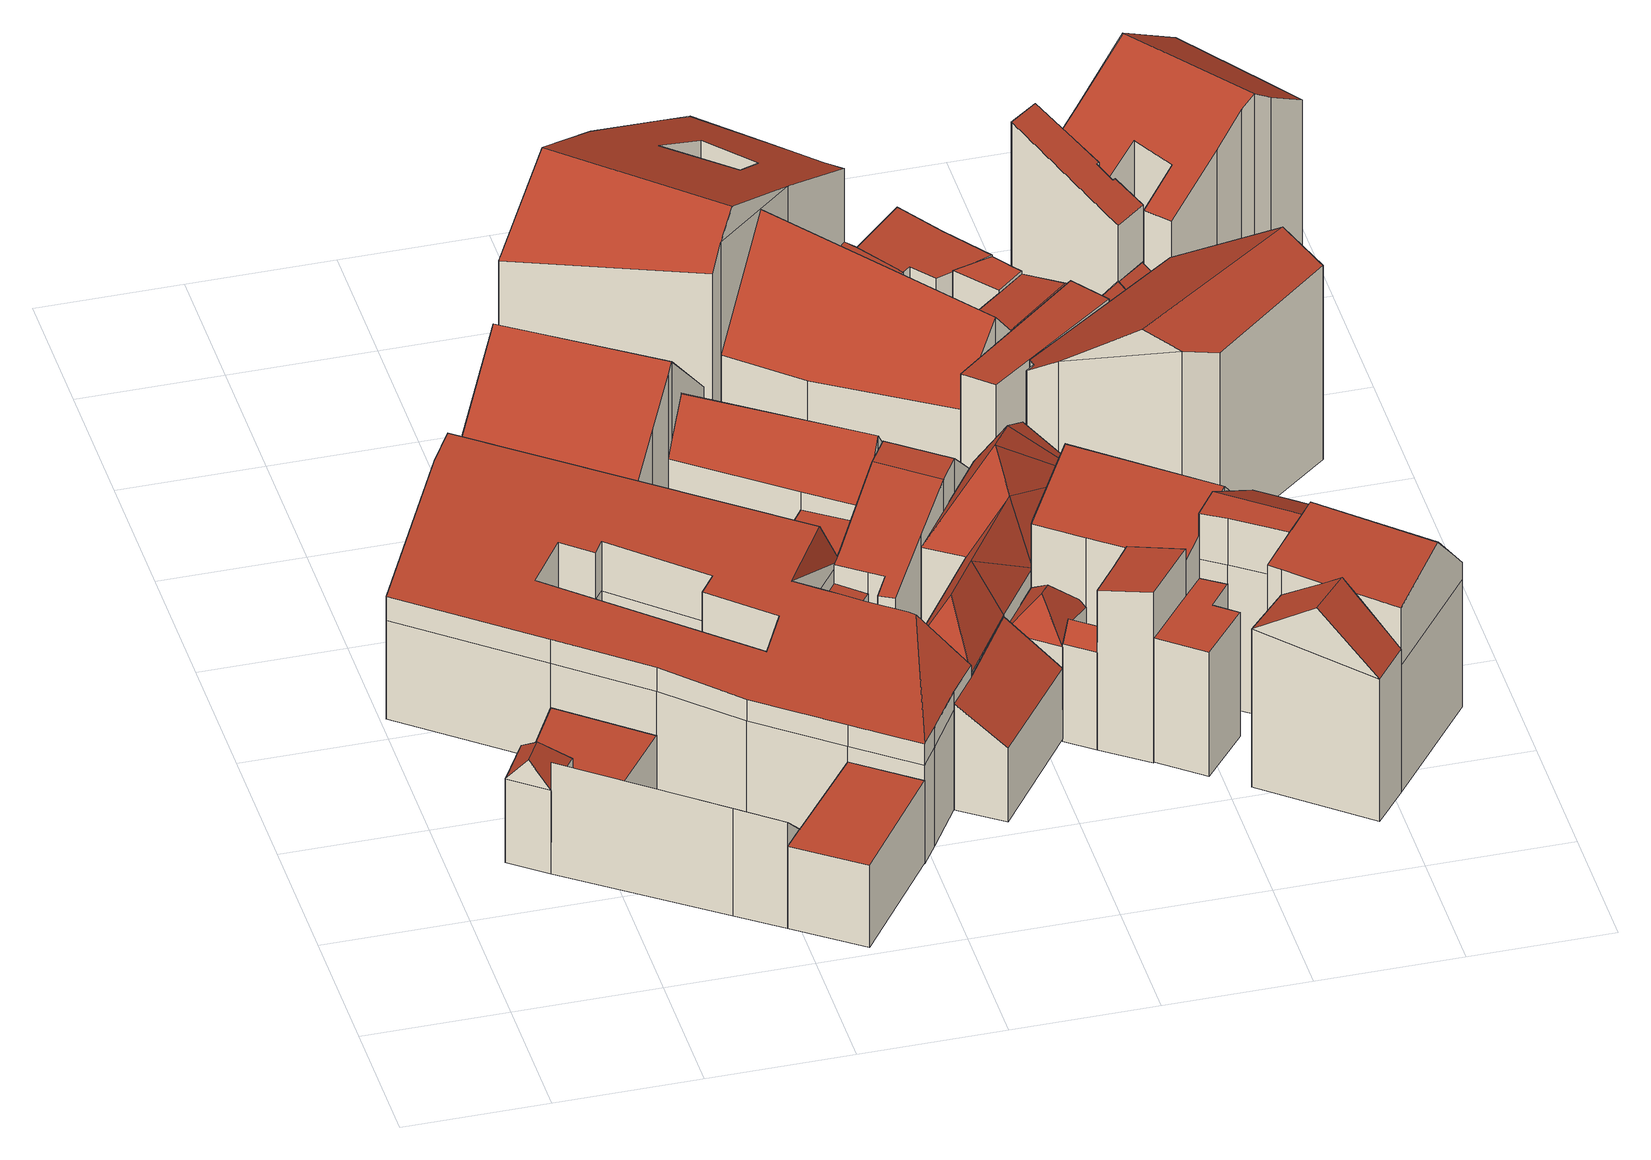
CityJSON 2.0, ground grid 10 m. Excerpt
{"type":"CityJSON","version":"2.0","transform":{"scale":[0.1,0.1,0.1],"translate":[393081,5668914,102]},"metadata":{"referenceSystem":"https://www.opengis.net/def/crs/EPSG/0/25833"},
"CityObjects":{
"building1":{"type":"Building","attributes":{"Gemeindeschluessel":14627140,"Geometrietyp2DReferenz":"3000","function":"31001_9998","roofType":"9999"},"children":["building1-1","building1-2","building1-3","building1-4"]},
"building1-1":{"type":"BuildingPart","attributes":{"Dachtyp_tdc":"tdcPolyFlatRoof","Dachneigung":0,"QualitaetDacherkennung":24,"Geometrietyp2DReferenz":"3000","roofType":"1000","measuredHeight":6.53},"parents":["building1"],"geometry":[{"type":"MultiSurface","lod":"2","boundaries":[[[0,1,2,3]],[[1,4,5,2]],[[6,7,8,9,10]],[[7,0,3,8]],[[7,6,11,4,1,0]],[[3,2,5,9,8]],[[10,11,6]],[[9,5,4,11,10]]],"semantics":{"surfaces":[{"type":"WallSurface"},{"type":"RoofSurface"},{"type":"GroundSurface"},{"type":"ClosureSurface"}],"values":[0,0,0,0,1,2,0,3]}}]},
"building1-2":{"type":"BuildingPart","attributes":{"Dachtyp_tdc":"tdcPolyFlatRoof","Dachneigung":44.22,"QualitaetDacherkennung":60,"Geometrietyp2DReferenz":"3000","roofType":"2100","measuredHeight":8.88},"parents":["building1"],"geometry":[{"type":"MultiSurface","lod":"2","boundaries":[[[12,13,14,5,4]],[[13,15,16,17,14]],[[18,10,9,19]],[[10,18,20,15,13,12,11]],[[5,14,17,19,9]],[[20,16,15]],[[18,19,17,16,20]],[[4,11,12]],[[5,9,10,11,4]]],"semantics":{"surfaces":[{"type":"WallSurface"},{"type":"RoofSurface"},{"type":"GroundSurface"},{"type":"ClosureSurface"}],"values":[0,0,0,1,2,0,3,0,3]}}]},
"building1-3":{"type":"BuildingPart","attributes":{"Dachtyp_tdc":"tdcPolyFlatRoof","Dachneigung":0,"QualitaetDacherkennung":40,"Geometrietyp2DReferenz":"3000","roofType":"1000","measuredHeight":4.28},"parents":["building1"],"geometry":[{"type":"MultiSurface","lod":"2","boundaries":[[[21,22,23,24]],[[22,25,26,23]],[[27,28,29,30]],[[28,21,24,29]],[[28,27,25,22,21]],[[24,23,26,30,29]],[[30,26,25,27]]],"semantics":{"surfaces":[{"type":"WallSurface"},{"type":"RoofSurface"},{"type":"GroundSurface"},{"type":"ClosureSurface"}],"values":[0,0,0,0,1,2,3]}}]},
"building1-4":{"type":"BuildingPart","attributes":{"Dachtyp_tdc":"tdcFreeFormRoof","Dachneigung":50.44,"QualitaetDacherkennung":9,"Geometrietyp2DReferenz":"3000","roofType":"5000","measuredHeight":8.66},"parents":["building1"],"geometry":[{"type":"MultiSurface","lod":"2","boundaries":[[[16,31,32,17]],[[31,33,27,30,32]],[[34,35,18,19,26,25]],[[33,31,36,37]],[[36,16,20,35,34,37]],[[37,34,33]],[[16,36,31]],[[19,17,32,30,26]],[[20,18,35]],[[17,19,18,20,16]],[[25,27,33,34]],[[25,26,30,27]]],"semantics":{"surfaces":[{"type":"WallSurface"},{"type":"RoofSurface"},{"type":"GroundSurface"},{"type":"ClosureSurface"}],"values":[0,0,0,1,1,1,0,2,0,3,0,3]}}]},
"building2":{"type":"Building","attributes":{"Dachtyp_tdc":"tdcFreeFormRoof","Gemeindeschluessel":14627140,"Dachneigung":13.79,"QualitaetDacherkennung":14,"Geometrietyp2DReferenz":"3000","function":"31001_9998","roofType":"5000","measuredHeight":13.06},"geometry":[{"type":"MultiSurface","lod":"2","boundaries":[[[38,39,40,41]],[[39,42,43,40]],[[42,44,45,43]],[[44,46,47,45]],[[46,48,49,47]],[[48,50,51,49]],[[50,52,53,51]],[[52,38,41,53]],[[54,55,56,57]],[[55,58,59,56]],[[58,60,61,59]],[[60,62,63,61]],[[62,64,65,63]],[[64,66,67,65]],[[66,68,69,67]],[[68,70,71,69]],[[70,72,73,71]],[[72,74,75,73]],[[74,76,77,75]],[[76,78,79,77]],[[78,80,81,79]],[[80,82,83,81]],[[82,84,85,83]],[[84,86,87,85]],[[86,88,89,87]],[[88,54,57,89]],[[90,91,92,93,94]],[[95,88,96,97,98,99]],[[100,101,92,91,102,103,104,105,95,99,106,107,108,109],[110,111,112,113,114,115,116,117]],[[105,88,95]],[[98,106,99]],[[74,109,108,76]],[[72,100,109,74]],[[76,108,107,78]],[[78,107,106,80]],[[80,106,98,82]],[[88,105,54]],[[38,110,117,39]],[[39,117,116,42]],[[42,116,115,44]],[[44,115,114,46]],[[46,114,113,48]],[[48,113,112,50]],[[50,112,111,52]],[[52,111,110,38]],[[54,105,104,55]],[[55,104,103,58]],[[58,103,102,60]],[[60,102,91,90,62]],[[70,101,100,72]],[[68,92,101,70]],[[84,97,96,86]],[[82,98,97,84]],[[86,96,88]],[[62,90,94,64]],[[64,94,93,66]],[[66,93,92,68]],[[57,56,59,61,63,65,67,69,71,73,75,77,79,81,83,85,87,89],[41,40,43,45,47,49,51,53]]],"semantics":{"surfaces":[{"type":"WallSurface"},{"type":"RoofSurface"},{"type":"GroundSurface"}],"values":[0,0,0,0,0,0,0,0,0,0,0,0,0,0,0,0,0,0,0,0,0,0,0,0,0,0,1,1,1,1,1,0,0,0,0,0,0,0,0,0,0,0,0,0,0,0,0,0,0,0,0,0,0,0,0,0,0,2]}}]},
"building3":{"type":"Building","attributes":{"Dachtyp_tdc":"tdcPolyFlatRoof","Gemeindeschluessel":14627140,"Dachneigung":28.48,"QualitaetDacherkennung":25,"Geometrietyp2DReferenz":"3000","function":"31001_9998","roofType":"2100","measuredHeight":8.37},"geometry":[{"type":"MultiSurface","lod":"2","boundaries":[[[118,119,120,85]],[[119,121,122,120]],[[121,123,124,122]],[[123,125,87,124]],[[125,118,85,87]],[[125,123,121,119,118]],[[85,120,122,124,87]]],"semantics":{"surfaces":[{"type":"WallSurface"},{"type":"RoofSurface"},{"type":"GroundSurface"}],"values":[0,0,0,0,0,1,2]}}]},
"building4":{"type":"Building","attributes":{"Gemeindeschluessel":14627140,"Geometrietyp2DReferenz":"3000","function":"31001_9998","roofType":"9999"},"children":["building4-1","building4-2","building4-3"]},
"building4-1":{"type":"BuildingPart","attributes":{"Dachtyp_tdc":"tdcPolyFlatRoof","Dachneigung":0,"QualitaetDacherkennung":53,"Geometrietyp2DReferenz":"3000","roofType":"1000","measuredHeight":7.14},"parents":["building4"],"geometry":[{"type":"MultiSurface","lod":"2","boundaries":[[[126,127,128,129]],[[127,130,131,128]],[[130,132,133,131]],[[132,134,135,133]],[[134,132,130,127,126]],[[129,128,131,133,135]],[[129,135,134,126]]],"semantics":{"surfaces":[{"type":"WallSurface"},{"type":"RoofSurface"},{"type":"GroundSurface"},{"type":"ClosureSurface"}],"values":[0,0,0,0,1,2,3]}}]},
"building4-2":{"type":"BuildingPart","attributes":{"Dachtyp_tdc":"tdcGableRoof","Dachneigung":45.82,"QualitaetDacherkennung":54,"Geometrietyp2DReferenz":"3000","roofType":"3100","measuredHeight":15.98},"parents":["building4"],"geometry":[{"type":"MultiSurface","lod":"2","boundaries":[[[136,137,138,139,140]],[[137,141,142,138]],[[141,143,144,142]],[[143,145,146,144]],[[145,147,148,146]],[[147,149,150,151,148]],[[145,143,141,137,136,152]],[[152,149,147,145]],[[153,139,138,142,144,146,148,151,154]],[[136,140,155,152]],[[140,139,153,155]],[[155,156,150,149,152]],[[153,154,156,155]],[[154,151,150,156]]],"semantics":{"surfaces":[{"type":"WallSurface"},{"type":"RoofSurface"},{"type":"GroundSurface"},{"type":"ClosureSurface"}],"values":[0,0,0,0,0,0,1,1,2,0,3,0,3,3]}}]},
"building4-3":{"type":"BuildingPart","attributes":{"Dachtyp_tdc":"tdcGableRoof","Dachneigung":53.23,"QualitaetDacherkennung":76,"Geometrietyp2DReferenz":"3000","roofType":"3100","measuredHeight":12.23},"parents":["building4"],"geometry":[{"type":"MultiSurface","lod":"2","boundaries":[[[150,157,158,151]],[[157,159,160,158]],[[159,161,162,160]],[[161,163,126,129,162]],[[164,140,139,135,134]],[[161,159,157,150,156]],[[156,155,140,164,163,161]],[[139,153,154,151,158,160,162,129,135]],[[153,139,140,155]],[[154,153,155,156]],[[154,156,150,151]],[[134,126,163,164]],[[134,135,129,126]]],"semantics":{"surfaces":[{"type":"WallSurface"},{"type":"RoofSurface"},{"type":"GroundSurface"},{"type":"ClosureSurface"}],"values":[0,0,0,0,0,1,1,2,3,3,3,0,3]}}]},
"building5":{"type":"Building","attributes":{"Dachtyp_tdc":"tdcPolyFlatRoof","Gemeindeschluessel":14627140,"Dachneigung":35.23,"QualitaetDacherkennung":53,"Geometrietyp2DReferenz":"3000","function":"31001_9998","roofType":"2100","measuredHeight":8.42},"geometry":[{"type":"MultiSurface","lod":"2","boundaries":[[[165,166,167,168]],[[166,169,170,167]],[[169,171,172,170]],[[171,173,174,172]],[[173,165,168,174]],[[173,171,169,166,165]],[[168,167,170,172,174]]],"semantics":{"surfaces":[{"type":"WallSurface"},{"type":"RoofSurface"},{"type":"GroundSurface"}],"values":[0,0,0,0,0,1,2]}}]},
"building6":{"type":"Building","attributes":{"Gemeindeschluessel":14627140,"Geometrietyp2DReferenz":"3000","function":"31001_9998","roofType":"9999"},"children":["building6-1","building6-2"]},
"building6-1":{"type":"BuildingPart","attributes":{"Dachtyp_tdc":"tdcPolyFlatRoof","Dachneigung":5.74,"QualitaetDacherkennung":40,"Geometrietyp2DReferenz":"3000","roofType":"2100","measuredHeight":6.97},"parents":["building6"],"geometry":[{"type":"MultiSurface","lod":"2","boundaries":[[[175,176,177,178]],[[179,180,181,182]],[[180,175,178,181]],[[180,179,176,175]],[[178,177,182,181]],[[179,182,177,176]]],"semantics":{"surfaces":[{"type":"WallSurface"},{"type":"RoofSurface"},{"type":"GroundSurface"},{"type":"ClosureSurface"}],"values":[0,0,0,1,2,3]}}]},
"building6-2":{"type":"BuildingPart","attributes":{"Dachtyp_tdc":"tdcCutGableRoof","Dachneigung":20.31,"QualitaetDacherkennung":32,"Geometrietyp2DReferenz":"3000","roofType":"9999","measuredHeight":11.35},"parents":["building6"],"geometry":[{"type":"MultiSurface","lod":"2","boundaries":[[[183,184,185,160]],[[184,186,187,185]],[[186,188,189,187]],[[188,190,191,189]],[[190,192,193,191]],[[192,194,195,193]],[[194,196,197,195]],[[196,198,179,182,197]],[[199,200,128,177,176]],[[200,201,202,128]],[[201,203,204,202]],[[203,183,160,204]],[[186,184,183,203]],[[201,200,199,198,196,194,192,190,188]],[[203,201,188,186]],[[160,185,187,189,191,193,195,197,182,177,128,202,204]],[[199,176,179,198]],[[176,177,182,179]]],"semantics":{"surfaces":[{"type":"WallSurface"},{"type":"RoofSurface"},{"type":"GroundSurface"},{"type":"ClosureSurface"}],"values":[0,0,0,0,0,0,0,0,0,0,0,0,1,1,1,2,0,3]}}]},
"building7":{"type":"Building","attributes":{"Dachtyp_tdc":"tdcFreeFormRoof","Gemeindeschluessel":14627140,"Dachneigung":60.59,"QualitaetDacherkennung":11,"Geometrietyp2DReferenz":"3000","function":"31001_9998","roofType":"5000","measuredHeight":15.34},"geometry":[{"type":"MultiSurface","lod":"2","boundaries":[[[205,206,207,208]],[[206,209,210,207]],[[209,211,212,210]],[[211,213,214,212]],[[213,215,216,214]],[[215,217,218,216]],[[217,219,220,218]],[[219,221,222,220]],[[221,223,224,222]],[[223,205,208,224]],[[225,226,223,221]],[[227,228,225,221,219]],[[227,219,217]],[[228,227,217,215]],[[229,211,230]],[[226,211,229]],[[225,211,226]],[[225,213,211]],[[228,213,225]],[[213,228,215]],[[230,211,209]],[[229,230,209,206]],[[229,206,205]],[[226,229,205,223]],[[208,207,210,212,214,216,218,220,222,224]]],"semantics":{"surfaces":[{"type":"WallSurface"},{"type":"RoofSurface"},{"type":"GroundSurface"}],"values":[0,0,0,0,0,0,0,0,0,0,1,1,1,1,1,1,1,1,1,1,1,1,1,1,2]}}]},
"building8":{"type":"Building","attributes":{"Dachtyp_tdc":"tdcFreeFormRoof","Gemeindeschluessel":14627140,"Dachneigung":25.25,"QualitaetDacherkennung":24,"Geometrietyp2DReferenz":"3000","function":"31001_9998","roofType":"5000","measuredHeight":16.92},"geometry":[{"type":"MultiSurface","lod":"2","boundaries":[[[231,232,233,234]],[[232,235,236,233]],[[237,238,239,240]],[[238,241,242,239]],[[241,243,244,242]],[[243,237,240,244]],[[235,245,246,236]],[[245,247,248,246]],[[247,249,250,248]],[[249,251,252,250]],[[251,253,254,252]],[[253,255,256,254]],[[255,257,258,256]],[[257,231,234,258]],[[255,253,251,259,260,235,232,231,257],[237,243,241,238]],[[245,260,259,249,247]],[[251,249,259]],[[245,235,260]],[[234,233,236,246,248,250,252,254,256,258],[240,239,242,244]]],"semantics":{"surfaces":[{"type":"WallSurface"},{"type":"RoofSurface"},{"type":"GroundSurface"}],"values":[0,0,0,0,0,0,0,0,0,0,0,0,0,0,1,1,0,0,2]}}]},
"building9":{"type":"Building","attributes":{"Gemeindeschluessel":14627140,"Geometrietyp2DReferenz":"3000","function":"31001_9998","roofType":"9999"},"children":["building9-1","building9-2","building9-3","building9-4"]},
"building9-1":{"type":"BuildingPart","attributes":{"Dachtyp_tdc":"tdcPolyFlatRoof","Dachneigung":13.87,"QualitaetDacherkennung":68,"Geometrietyp2DReferenz":"3000","roofType":"2100","measuredHeight":13.54},"parents":["building9"],"geometry":[{"type":"MultiSurface","lod":"2","boundaries":[[[261,262,263,264,265]],[[262,266,267,268,263]],[[269,270,271,272,273,274]],[[269,266,262,261,270]],[[272,264,263,268,273]],[[265,271,270,261]],[[265,264,272,271]],[[274,275,267,266,269]],[[274,273,268,267]],[[274,267,275]]],"semantics":{"surfaces":[{"type":"WallSurface"},{"type":"RoofSurface"},{"type":"GroundSurface"},{"type":"ClosureSurface"}],"values":[0,0,0,1,2,0,3,0,3,3]}}]},
"building9-2":{"type":"BuildingPart","attributes":{"Dachtyp_tdc":"tdcGableRoof","Dachneigung":48.62,"QualitaetDacherkennung":50,"Geometrietyp2DReferenz":"3000","roofType":"3100","measuredHeight":14.46},"parents":["building9"],"geometry":[{"type":"MultiSurface","lod":"2","boundaries":[[[276,277,214,278]],[[277,279,280,214]],[[279,281,212,280]],[[281,282,283,212]],[[282,284,285,283]],[[284,265,264,285]],[[271,286,287,288,272]],[[284,282,281,279]],[[279,277,276,286,271,265,284]],[[288,289,278,214,280,212,283,285,264,272]],[[276,278,290,291,287,286]],[[290,278,289,291]],[[291,289,288,287]],[[271,272,264,265]]],"semantics":{"surfaces":[{"type":"WallSurface"},{"type":"RoofSurface"},{"type":"GroundSurface"},{"type":"ClosureSurface"}],"values":[0,0,0,0,0,0,0,1,1,2,0,3,3,3]}}]},
"building9-3":{"type":"BuildingPart","attributes":{"Dachtyp_tdc":"tdcGableRoof","Dachneigung":68.77,"QualitaetDacherkennung":18,"Geometrietyp2DReferenz":"3000","roofType":"3100","measuredHeight":8.63},"parents":["building9"],"geometry":[{"type":"MultiSurface","lod":"2","boundaries":[[[267,292,293,294,268]],[[295,274,273,296]],[[292,267,275,297]],[[274,295,298,297,275]],[[268,294,296,273]],[[299,293,292]],[[295,296,294,293,299]],[[268,273,274,267]],[[292,297,298,299]],[[299,298,295]],[[267,274,275]]],"semantics":{"surfaces":[{"type":"WallSurface"},{"type":"RoofSurface"},{"type":"GroundSurface"},{"type":"ClosureSurface"}],"values":[0,0,1,1,2,0,3,3,0,3,3]}}]},
"building9-4":{"type":"BuildingPart","attributes":{"Dachtyp_tdc":"tdcFreeFormRoof","Dachneigung":48.89,"QualitaetDacherkennung":11,"Geometrietyp2DReferenz":"3000","roofType":"5000","measuredHeight":9.62},"parents":["building9"],"geometry":[{"type":"MultiSurface","lod":"2","boundaries":[[[293,300,216,294]],[[300,290,278,216]],[[287,301,295,296,288]],[[291,290,302]],[[290,300,303,302]],[[300,293,303]],[[293,299,298,301,287,291,302,303]],[[294,216,278,289,288,296]],[[289,278,290,291]],[[287,288,289,291]],[[298,295,301]],[[294,296,295,299,293]],[[299,295,298]]],"semantics":{"surfaces":[{"type":"WallSurface"},{"type":"RoofSurface"},{"type":"GroundSurface"},{"type":"ClosureSurface"}],"values":[0,0,0,1,1,1,1,2,3,3,0,3,3]}}]},
"building10":{"type":"Building","attributes":{"Gemeindeschluessel":14627140,"Geometrietyp2DReferenz":"3000","function":"31001_9998","roofType":"9999"},"children":["building10-1","building10-2","building10-3","building10-4","building10-5","building10-6"]},
"building10-1":{"type":"BuildingPart","attributes":{"Dachtyp_tdc":"tdcPolyFlatRoof","Dachneigung":0,"QualitaetDacherkennung":65,"Geometrietyp2DReferenz":"3000","roofType":"1000","measuredHeight":3.75},"parents":["building10"],"geometry":[{"type":"MultiSurface","lod":"2","boundaries":[[[304,305,306,307]],[[305,308,309,310,306]],[[311,312,313,314,315,316]],[[311,308,305,304,317,312]],[[314,307,306,310,315]],[[317,313,312]],[[307,314,313,317,304]],[[316,309,308,311]],[[316,315,310,309]]],"semantics":{"surfaces":[{"type":"WallSurface"},{"type":"RoofSurface"},{"type":"GroundSurface"},{"type":"ClosureSurface"}],"values":[0,0,0,1,2,0,3,0,3]}}]},
"building10-2":{"type":"BuildingPart","attributes":{"Dachtyp_tdc":"tdcFreeFormRoof","Dachneigung":51.26,"QualitaetDacherkennung":37,"Geometrietyp2DReferenz":"3000","roofType":"5000","measuredHeight":14.05},"parents":["building10"],"geometry":[{"type":"MultiSurface","lod":"2","boundaries":[[[318,319,320,321]],[[319,322,323,320]],[[322,324,325,326,323]],[[327,328,329,330,331,332]],[[333,334,335,336,337]],[[334,338,339,335]],[[338,340,341,339]],[[340,318,321,341]],[[334,333,328,327,324,322,319]],[[319,318,340,338,334]],[[321,320,323,326,331,330,342,336,335,339,341]],[[332,325,324,327]],[[332,331,326,325]],[[337,343,329,328,333]],[[337,336,342,343]],[[343,342,330,329]]],"semantics":{"surfaces":[{"type":"WallSurface"},{"type":"RoofSurface"},{"type":"GroundSurface"},{"type":"ClosureSurface"}],"values":[0,0,0,0,0,0,0,0,1,1,2,0,3,0,3,3]}}]},
"building10-3":{"type":"BuildingPart","attributes":{"Dachtyp_tdc":"tdcGableRoof","Dachneigung":12.16,"QualitaetDacherkennung":15,"Geometrietyp2DReferenz":"3000","roofType":"3100","measuredHeight":4.23},"parents":["building10"],"geometry":[{"type":"MultiSurface","lod":"2","boundaries":[[[344,337,336,345]],[[329,316,315,330]],[[309,346,347,310]],[[346,348,349,347]],[[348,350,351,349]],[[350,352,353,351]],[[346,309,316,329,343]],[[343,337,344,354,352,350,348,346]],[[353,355,345,336,342,330,315,310,347,349,351]],[[344,345,355,354]],[[354,355,353,352]],[[342,336,337,343]],[[329,330,342,343]],[[310,315,316,309]]],"semantics":{"surfaces":[{"type":"WallSurface"},{"type":"RoofSurface"},{"type":"GroundSurface"},{"type":"ClosureSurface"}],"values":[0,0,0,0,0,0,1,1,2,3,3,3,3,3]}}]},
"building10-4":{"type":"BuildingPart","attributes":{"Dachtyp_tdc":"tdcFreeFormRoof","Dachneigung":51.58,"QualitaetDacherkennung":17,"Geometrietyp2DReferenz":"3000","roofType":"5000","measuredHeight":5.81},"parents":["building10"],"geometry":[{"type":"MultiSurface","lod":"2","boundaries":[[[356,357,358,353]],[[357,359,360,358]],[[359,361,362,360]],[[361,363,345,362]],[[363,344,345]],[[356,353,352]],[[364,363,361,365]],[[361,359,365]],[[359,357,356,364,365]],[[358,360,362,345,355,353]],[[354,344,363,364]],[[355,345,344,354]],[[356,352,354,364]],[[352,353,355,354]]],"semantics":{"surfaces":[{"type":"WallSurface"},{"type":"RoofSurface"},{"type":"GroundSurface"},{"type":"ClosureSurface"}],"values":[0,0,0,0,0,0,1,1,1,2,0,3,0,3]}}]},
"building10-5":{"type":"BuildingPart","attributes":{"Dachtyp_tdc":"tdcPolyFlatRoof","Dachneigung":2.83,"QualitaetDacherkennung":76,"Geometrietyp2DReferenz":"3000","roofType":"2100","measuredHeight":3.85},"parents":["building10"],"geometry":[{"type":"MultiSurface","lod":"2","boundaries":[[[313,366,367,314]],[[366,368,369,367]],[[368,370,371,369]],[[372,373,374,375]],[[373,376,377,374]],[[376,378,304,307,377]],[[378,376,373,372,379,370,368,366,313,317]],[[314,367,369,371,375,374,377,307]],[[375,371,370,379,372]],[[317,304,378]],[[313,314,307,304,317]]],"semantics":{"surfaces":[{"type":"WallSurface"},{"type":"RoofSurface"},{"type":"GroundSurface"},{"type":"ClosureSurface"}],"values":[0,0,0,0,0,0,1,2,3,0,3]}}]},
"building10-6":{"type":"BuildingPart","attributes":{"Dachtyp_tdc":"tdcPolyFlatRoof","Dachneigung":3.51,"QualitaetDacherkennung":53,"Geometrietyp2DReferenz":"3000","roofType":"2100","measuredHeight":3.88},"parents":["building10"],"geometry":[{"type":"MultiSurface","lod":"2","boundaries":[[[325,380,381,326]],[[380,382,372,375,381]],[[370,332,331,371]],[[332,370,379,382,380,325]],[[326,381,375,371,331]],[[379,372,382]],[[370,371,375,372,379]],[[326,331,332,325]]],"semantics":{"surfaces":[{"type":"WallSurface"},{"type":"RoofSurface"},{"type":"GroundSurface"},{"type":"ClosureSurface"}],"values":[0,0,0,1,2,0,3,3]}}]},
"building11":{"type":"Building","attributes":{"Gemeindeschluessel":14627140,"Geometrietyp2DReferenz":"3000","function":"31001_9998","roofType":"9999"},"children":["building11-1","building11-2","building11-3","building11-4"]},
"building11-1":{"type":"BuildingPart","attributes":{"Dachtyp_tdc":"tdcGableRoof","Dachneigung":44.72,"QualitaetDacherkennung":43,"Geometrietyp2DReferenz":"3000","roofType":"3100","measuredHeight":15.54},"parents":["building11"],"geometry":[{"type":"MultiSurface","lod":"2","boundaries":[[[383,384,385,386,387]],[[388,389,390,391,392]],[[389,383,387,390]],[[383,389,393]],[[384,383,393,394,395]],[[389,388,396,394,393]],[[387,386,391,390]],[[392,391,386,385]],[[388,392,385,384]],[[395,394,396]],[[384,395,396,388]]],"semantics":{"surfaces":[{"type":"WallSurface"},{"type":"RoofSurface"},{"type":"GroundSurface"},{"type":"ClosureSurface"}],"values":[0,0,0,0,1,1,2,3,3,0,3]}}]},
"building11-2":{"type":"BuildingPart","attributes":{"Dachtyp_tdc":"tdcFreeFormRoof","Dachneigung":47.19,"QualitaetDacherkennung":37,"Geometrietyp2DReferenz":"3000","roofType":"5000","measuredHeight":15.68},"parents":["building11"],"geometry":[{"type":"MultiSurface","lod":"2","boundaries":[[[397,398,399,400]],[[398,401,402,399]],[[401,392,391,402]],[[385,403,404,386]],[[403,405,406,404]],[[407,398,408,409,410,411,412]],[[412,411,413,414,415,395,396,416]],[[401,407,412,416,388,392]],[[385,384,415,414,403]],[[403,414,413,417,418,405]],[[397,408,398]],[[398,407,401]],[[406,400,399,402,391,386,404]],[[400,406,405,397]],[[386,391,392,385]],[[384,395,415]],[[388,416,396]],[[392,388,384,385]],[[384,388,396,395]],[[411,410,419,417,413]],[[405,418,409,408,397]],[[410,409,418,417,419]]],"semantics":{"surfaces":[{"type":"WallSurface"},{"type":"RoofSurface"},{"type":"GroundSurface"},{"type":"ClosureSurface"}],"values":[0,0,0,0,0,1,1,0,0,0,0,0,2,3,3,0,0,3,3,0,3,3]}}]},
"building11-3":{"type":"BuildingPart","attributes":{"Dachtyp_tdc":"tdcGableRoof","Dachneigung":32.98,"QualitaetDacherkennung":35,"Geometrietyp2DReferenz":"3000","roofType":"3100","measuredHeight":15.33},"parents":["building11"],"geometry":[{"type":"MultiSurface","lod":"2","boundaries":[[[420,421,422,423,424]],[[421,425,408,397,400,422]],[[418,426,427,428,406,405]],[[429,417,419,430,431]],[[421,430,419,410,432]],[[421,432,425]],[[420,431,430,421]],[[426,429,431,420]],[[418,417,429,426]],[[428,423,422,400,406]],[[424,427,426,420]],[[424,423,428,427]],[[409,408,425]],[[405,406,400,397]],[[405,397,408,409,418]],[[410,409,425,432]],[[419,417,418,409,410]]],"semantics":{"surfaces":[{"type":"WallSurface"},{"type":"RoofSurface"},{"type":"GroundSurface"},{"type":"ClosureSurface"}],"values":[0,0,0,1,1,0,0,0,0,2,0,3,0,3,3,0,3]}}]},
"building11-4":{"type":"BuildingPart","attributes":{"Dachtyp_tdc":"tdcPolyFlatRoof","Dachneigung":0,"QualitaetDacherkennung":44,"Geometrietyp2DReferenz":"3000","roofType":"1000","measuredHeight":9.76},"parents":["building11"],"geometry":[{"type":"MultiSurface","lod":"2","boundaries":[[[433,424,423,434]],[[427,435,436,428]],[[435,437,438,436]],[[437,439,440,438]],[[439,433,434,440]],[[439,437,435,427,424,433]],[[434,423,428,436,438,440]],[[428,423,424,427]]],"semantics":{"surfaces":[{"type":"WallSurface"},{"type":"RoofSurface"},{"type":"GroundSurface"},{"type":"ClosureSurface"}],"values":[0,0,0,0,0,1,2,3]}}]},
"building12":{"type":"Building","attributes":{"Dachtyp_tdc":"tdcPolyFlatRoof","Gemeindeschluessel":14627140,"Dachneigung":3.55,"QualitaetDacherkennung":49,"Geometrietyp2DReferenz":"3000","function":"31001_9998","roofType":"2100","measuredHeight":9.37},"geometry":[{"type":"MultiSurface","lod":"2","boundaries":[[[441,442,362,345]],[[442,443,444,362]],[[443,445,339,444]],[[445,441,345,339]],[[445,443,442,441]],[[345,362,444,339]]],"semantics":{"surfaces":[{"type":"WallSurface"},{"type":"RoofSurface"},{"type":"GroundSurface"}],"values":[0,0,0,0,1,2]}}]},
"building13":{"type":"Building","attributes":{"Dachtyp_tdc":"tdcFreeFormRoof","Gemeindeschluessel":14627140,"Dachneigung":36.56,"QualitaetDacherkennung":20,"Geometrietyp2DReferenz":"3000","function":"31001_9998","roofType":"5000","measuredHeight":16.73},"geometry":[{"type":"MultiSurface","lod":"2","boundaries":[[[446,447,448,449]],[[447,450,451,448]],[[450,452,453,451]],[[452,454,455,453]],[[454,456,457,455]],[[456,458,459,457]],[[458,460,461,459]],[[460,446,449,461]],[[462,463,452,450,447,446,460]],[[456,454,463,462,458]],[[454,452,463]],[[460,458,462]],[[449,448,451,453,455,457,459,461]]],"semantics":{"surfaces":[{"type":"WallSurface"},{"type":"RoofSurface"},{"type":"GroundSurface"}],"values":[0,0,0,0,0,0,0,0,1,1,0,0,2]}}]},
"building14":{"type":"Building","attributes":{"Dachtyp_tdc":"tdcPolyFlatRoof","Gemeindeschluessel":14627140,"Dachneigung":32.98,"QualitaetDacherkennung":57,"Geometrietyp2DReferenz":"3000","function":"31001_9998","roofType":"2100","measuredHeight":6.08},"geometry":[{"type":"MultiSurface","lod":"2","boundaries":[[[464,465,466,467]],[[465,468,469,466]],[[468,470,471,469]],[[470,464,467,471]],[[470,468,465,464]],[[467,466,469,471]]],"semantics":{"surfaces":[{"type":"WallSurface"},{"type":"RoofSurface"},{"type":"GroundSurface"}],"values":[0,0,0,0,1,2]}}]},
"building15":{"type":"Building","attributes":{"Gemeindeschluessel":14627140,"Geometrietyp2DReferenz":"3000","function":"31001_9998","roofType":"9999"},"children":["building15-1","building15-2","building15-3"]},
"building15-1":{"type":"BuildingPart","attributes":{"Dachtyp_tdc":"tdcGableRoof","Dachneigung":28.56,"QualitaetDacherkennung":43,"Geometrietyp2DReferenz":"3000","roofType":"3100","measuredHeight":15.04},"parents":["building15"],"geometry":[{"type":"MultiSurface","lod":"2","boundaries":[[[472,473,474,475]],[[473,476,477,474]],[[476,478,479,477]],[[478,480,481,479]],[[480,482,483,484,481]],[[485,486,487,488,489]],[[486,490,491,487]],[[490,492,493,491]],[[494,495,496,497]],[[495,498,499,496]],[[498,500,501,499]],[[500,502,503,501]],[[502,504,505,503]],[[504,472,475,505]],[[500,498,495,494,492,490,486,485,482,480,478,476]],[[476,473,472,504,502,500]],[[475,474,477,479,481,484,488,487,491,493,497,496,499,501,503,505]],[[485,489,483,482]],[[489,488,484,483]],[[494,497,493,492]]],"semantics":{"surfaces":[{"type":"WallSurface"},{"type":"RoofSurface"},{"type":"GroundSurface"},{"type":"ClosureSurface"}],"values":[0,0,0,0,0,0,0,0,0,0,0,0,0,0,1,1,2,0,3,3]}}]},
"building15-2":{"type":"BuildingPart","attributes":{"Dachtyp_tdc":"tdcPolyFlatRoof","Dachneigung":30.95,"QualitaetDacherkennung":28,"Geometrietyp2DReferenz":"3000","roofType":"2100","measuredHeight":6.07},"parents":["building15"],"geometry":[{"type":"MultiSurface","lod":"2","boundaries":[[[506,489,488,507]],[[483,470,508,484]],[[470,509,351,508]],[[509,470,483,489,506]],[[507,488,484,508,351]],[[483,484,488,489]],[[507,351,509,506]]],"semantics":{"surfaces":[{"type":"WallSurface"},{"type":"RoofSurface"},{"type":"GroundSurface"},{"type":"ClosureSurface"}],"values":[0,0,0,1,2,3,3]}}]},
"building15-3":{"type":"BuildingPart","attributes":{"Dachtyp_tdc":"tdcPolyFlatRoof","Dachneigung":28.94,"QualitaetDacherkennung":44,"Geometrietyp2DReferenz":"3000","roofType":"2100","measuredHeight":15.15},"parents":["building15"],"geometry":[{"type":"MultiSurface","lod":"2","boundaries":[[[510,511,494,497,306]],[[512,513,514,493,492]],[[513,515,516,514]],[[515,517,518,516]],[[517,519,506,507,518]],[[520,510,306,351,509]],[[520,519,517,515,513,512,511,510]],[[306,497,493,514,516,518,507,351]],[[512,492,494,511]],[[492,493,497,494]],[[509,506,519,520]],[[509,351,507,506]]],"semantics":{"surfaces":[{"type":"WallSurface"},{"type":"RoofSurface"},{"type":"GroundSurface"},{"type":"ClosureSurface"}],"values":[0,0,0,0,0,0,1,2,0,3,0,3]}}]}
},
"vertices":[
[293,80,77],[236,2,77],[236,2,12],[293,80,12],[191,35,77],[191,35,12],[204,52,77],[251,112,77],[251,112,12],[204,52,12],[204,52,75],[203,51,77],
[191,35,96],[161,57,97],[161,57,12],[61,130,100],[61,130,78],[61,130,12],[77,151,75],[77,151,12],[76,149,78],
[149,200,54],[104,142,54],[104,142,12],[149,200,12],[83,159,54],[83,159,12],[55,181,54],[92,246,54],[92,246,12],[55,181,12],
[36,149,78],[36,149,12],[55,181,78],[83,159,78],[77,151,78],[49,140,97],[59,156,98],
[233,213,89],[192,249,89],[192,249,11],[233,213,11],[202,260,89],[202,260,11],[143,312,89],[143,312,11],[137,304,89],[137,304,11],[117,321,89],[117,321,11],[95,296,89],[95,296,11],[218,188,89],[218,188,11],[248,238,89],[265,224,89],[265,224,11],[248,238,11],[287,207,89],[287,207,11],[311,188,89],[311,188,11],[344,157,89],[344,157,11],[326,132,89],[326,132,11],[304,97,89],[304,97,11],[293,80,89],[293,80,11],[251,112,89],[251,112,11],[196,155,89],[196,155,11],[149,200,89],[149,200,11],[92,246,89],[92,246,11],[3,317,89],[3,317,11],[60,413,89],[60,413,11],[88,452,89],[88,452,11],[186,383,89],[186,383,11],[260,330,89],[260,330,11],[297,304,89],[297,304,11],[344,157,103],[315,184,129],[293,80,106],[304,97,105],[326,132,104],[276,275,141],[260,330,92],[186,383,98],[88,452,105],[74,432,141],[196,155,106],[251,112,106],[311,188,129],[287,207,129],[265,224,130],[248,238,130],[60,413,135],[3,317,108],[92,246,108],[149,200,108],[233,213,123],[218,188,116],[95,296,118],[117,321,126],[137,304,126],[143,312,128],[202,260,127],[192,249,124],
[186,383,94],[201,404,80],[201,404,11],[238,378,80],[238,378,11],[275,352,80],[275,352,11],[260,330,94],
[326,348,81],[297,304,81],[297,304,9],[326,348,9],[260,330,81],[260,330,9],[275,352,81],[275,352,9],[290,373,81],[290,373,9],
[217,426,163],[201,404,139],[201,404,9],[217,426,9],[217,426,97],[186,383,116],[186,383,9],[88,452,118],[88,452,9],[122,500,169],[122,500,9],[155,546,111],[155,546,9],[255,480,108],[255,480,75],[255,480,9],[221,432,169],[221,432,9],[231,446,9],[221,432,107],[231,446,132],
[329,432,72],[329,432,9],[363,406,75],[363,406,9],[340,370,132],[340,370,9],[326,348,94],[290,373,95],
[326,132,94],[344,157,94],[344,157,10],[326,132,10],[380,212,95],[380,212,10],[412,187,66],[412,187,10],[356,111,68],[356,111,10],
[248,238,78],[291,296,78],[291,296,9],[248,238,9],[310,282,76],[265,224,76],[265,224,9],[310,282,9],
[363,406,88],[404,375,88],[404,375,9],[384,347,122],[384,347,9],[372,329,121],[372,329,9],[348,295,106],[348,295,9],[321,256,89],[321,256,9],[311,263,88],[311,263,9],[319,275,93],[319,275,9],[310,282,93],[291,296,93],[297,304,97],[333,359,121],[333,359,9],[345,377,122],[345,377,9],
[404,375,96],[417,365,96],[417,365,8],[404,375,8],[429,371,96],[429,371,8],[470,340,96],[470,340,8],[411,256,96],[411,256,8],[380,212,96],[380,212,8],[344,157,96],[344,157,8],[311,188,96],[311,188,8],[373,278,96],[373,278,8],[348,295,96],[348,295,8],[403,283,135],[399,304,161],[340,191,135],[362,224,134],[412,322,161],[425,333,153],
[391,696,104],[402,685,105],[402,685,10],[391,696,10],[351,632,139],[351,632,10],[326,656,139],[343,676,127],[343,676,10],[326,656,10],[316,715,122],[316,715,10],[282,692,141],[282,692,10],[286,554,163],[286,554,10],[277,540,150],[277,540,10],[157,617,128],[157,617,10],[242,709,148],[242,709,10],[302,754,113],[302,754,10],[323,768,102],[323,768,10],[360,729,103],[360,729,10],[197,660,179],[297,568,179],
[493,188,144],[462,150,143],[462,150,8],[493,188,8],[493,188,134],[431,173,134],[431,173,85],[431,173,8],[447,194,134],[461,213,134],[461,213,133],[461,213,8],[447,194,8],[447,194,61],[439,184,95],
[409,253,133],[411,256,134],[409,253,8],[445,304,153],[445,304,8],[470,340,103],[558,266,106],[558,266,8],[531,234,153],[531,234,8],[439,230,133],[439,230,78],[439,230,8],[435,233,8],[409,253,83],[435,233,83],
[412,187,85],[412,187,83],[412,187,8],[425,212,60],[425,212,8],[419,199,95],[421,203,83],[413,188,83],
[380,212,83],[425,212,83],[413,227,103],[406,216,105],
[489,647,46],[498,634,46],[498,634,8],[489,647,8],[503,627,46],[503,627,44],[503,627,8],[484,611,46],[461,639,46],[461,639,45],[461,639,8],[484,611,8],[484,611,44],[475,643,46],
[286,554,74],[324,600,149],[324,600,8],[286,554,8],[351,632,98],[351,632,8],[365,646,74],[365,646,47],[365,646,8],[391,614,74],[430,567,74],[430,567,44],[430,567,8],[391,614,8],[391,614,44],[478,510,74],[448,485,122],[448,485,8],[478,510,8],[478,510,42],[418,459,74],[418,459,8],[333,517,71],[333,517,8],[453,540,8],[453,540,51],
[511,537,42],[511,537,8],[525,601,51],[525,601,8],[528,597,50],[528,597,8],[551,570,42],[551,570,8],[532,554,42],[532,554,8],[521,546,42],[521,546,8],
[532,554,50],[546,536,50],[546,536,8],[551,530,50],[551,530,8],[530,514,50],[530,514,8],[511,537,50],[521,546,67],[532,532,66],
[449,635,45],[449,635,8],[436,651,45],[436,651,8],[431,648,44],[431,648,8],[407,679,44],[444,712,47],[444,712,8],[407,679,8],[465,680,47],[465,680,8],[489,647,47],[430,649,44],
[402,685,47],[402,685,8],[407,679,47],
[515,108,134],[542,137,135],[542,137,109],[542,137,9],[515,108,9],[605,78,122],[584,52,121],[584,52,9],[605,78,9],[605,78,109],[550,80,164],[574,107,164],[564,116,155],[581,100,155],
[609,223,109],[665,176,109],[665,176,9],[609,223,9],[666,156,109],[666,156,9],[535,144,109],[535,144,9],[557,168,109],[557,168,9],[666,156,123],[609,223,113],[603,217,122],[590,203,142],[575,187,166],[642,125,166],[557,168,161],[535,144,155],[542,137,155],[605,78,155],[557,168,159],[557,168,122],[569,180,162],
[506,204,122],[558,266,122],[558,266,9],[506,204,9],[506,204,107],[609,223,122],[522,193,122],[522,193,107],[522,193,9],[522,193,159],[519,219,162],[506,204,158],[609,223,124],
[462,150,107],[462,150,9],[507,174,107],[507,174,9],[522,162,107],[522,162,9],[492,126,107],[492,126,9],
[511,537,102],[530,514,100],[437,443,101],[437,443,8],[418,459,102],
[453,429,119],[460,437,117],[460,437,8],[453,429,8],[463,458,105],[463,458,8],[577,540,105],[577,540,8],[649,434,161],[649,434,8],[563,365,158],[563,365,8],[538,365,164],[538,365,8],[470,413,135],[470,413,8],[516,380,175],[630,462,175],
[546,536,55],[532,554,69],[532,554,9],[546,536,9],[551,570,70],[551,570,9],[565,552,55],[565,552,9],
[694,653,126],[668,632,148],[668,632,8],[694,653,8],[655,624,159],[655,624,8],[645,618,153],[645,618,8],[624,600,138],[624,600,8],[586,569,111],[586,569,55],[586,569,8],[572,586,110],[596,606,127],[596,606,8],[572,586,8],[572,586,68],[579,635,129],[579,635,8],[550,613,109],[550,613,8],[518,650,108],[528,657,114],[528,657,8],[518,650,8],[552,676,131],[552,676,8],[591,708,159],[591,708,8],[635,743,122],[635,743,8],[678,677,125],[678,677,8],
[572,587,69],[572,587,8],[565,552,8],[551,570,69],
[498,634,160],[518,650,159],[550,613,133],[548,612,133],[548,612,8],[556,602,126],[556,602,8],[558,603,126],[558,603,8],[572,587,114],[551,570,114]
]}
